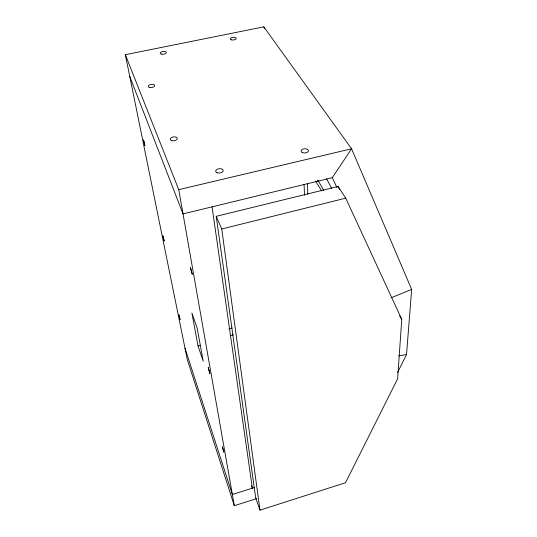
<?xml version="1.0" encoding="UTF-8"?>
<svg xmlns="http://www.w3.org/2000/svg" width="537" height="537" viewBox="0 0 537 537"><rect width="100%" height="100%" fill="white"/><g stroke="black" fill="none" stroke-linecap="round" stroke-linejoin="round"><path stroke-width="0.81" d="M401.763 319.347L397.628 378.78L345.513 482.736L259.982 510.15L255.646 497.658L216.216 216.33L338.062 186.46L345.721 198.16L401.763 319.347L399.602 315.89M397.575 372.537L406.529 354.561L411.657 289.43L351.574 148.783L263.808 26.85L125.343 54.7L187.359 359.803L234.313 505.706L256.699 498.598M129.779 76.536L183.016 213.894L332.316 177.673L351.574 148.783L178.754 189.655L125.343 54.7M391.164 297.773L411.657 289.43M254.686 487.448L232.34 494.476L184.99 348.157M230.185 335.712L233.414 334.82M198.039 345.996L191.884 312.923L197.166 328.1L203.228 361.2L198.039 345.996L200.388 345.345M228.869 328.886L232.105 328M216.216 216.33L221.747 228.977L345.721 198.16M398.548 355.917L406.529 354.561M317.34 180.593L317.736 180.996L317.649 180.667M315.548 181.083L321.737 190.997M332.316 177.673L336.907 187.507M263.808 26.85L264.513 28.367M338.062 186.46L339.471 189.487M251.524 485.81L252.35 488.18L212.068 206.846M178.754 189.655L234.313 505.706M221.747 228.977L259.982 510.15M304.076 184.5L304.546 195.387M307.372 183.459L307.795 194.219M323.871 190.662A73.133 4.236 61.5 0 1 318.226 180.633M326.644 178.787A73.133 4.236 61.5 0 1 331.665 188.467M162.886 235.938L164.194 240.865L162.886 235.938M222.338 446.858L223.855 452.201L222.392 446.865M178.888 314.95L180.076 319.455L178.888 314.95M190.46 267.56L192.226 274.226L190.46 267.56M143.513 140.009L144.889 145.601L143.513 140.009M208.262 367.543L209.833 373.457L208.262 367.543M231.34 39.825A2.987 1.363 -5.3 0 0 236.173 38.644A2.987 1.363 -5.3 0 0 232.199 37.422A2.987 1.363 -5.3 0 0 231.34 39.825M161.885 54.183A3.047 1.403 -7.5 0 0 166.349 52.431A3.047 1.403 -7.5 0 0 161.731 51.747A3.047 1.403 -7.5 0 0 161.885 54.183M217.008 172.713A3.772 2.175 -6.8 0 0 223.13 170.947A3.772 2.175 -6.8 0 0 218.17 168.893A3.772 2.175 -6.8 0 0 217.008 172.713M302.6 152.636A3.692 2.088 -2.9 0 0 308.433 150.951A3.692 2.088 -2.9 0 0 303.244 149.011A3.692 2.088 -2.9 0 0 302.6 152.636M149.675 87.504A3.249 1.591 -8.3 0 0 154.669 85.719A3.249 1.591 -8.3 0 0 150.018 84.705A3.249 1.591 -8.3 0 0 149.675 87.504M171.874 140.681A3.571 1.933 -8.3 0 0 177.317 138.559A3.571 1.933 -8.3 0 0 172.122 137.291A3.571 1.933 -8.3 0 0 171.874 140.681"/></g></svg>
